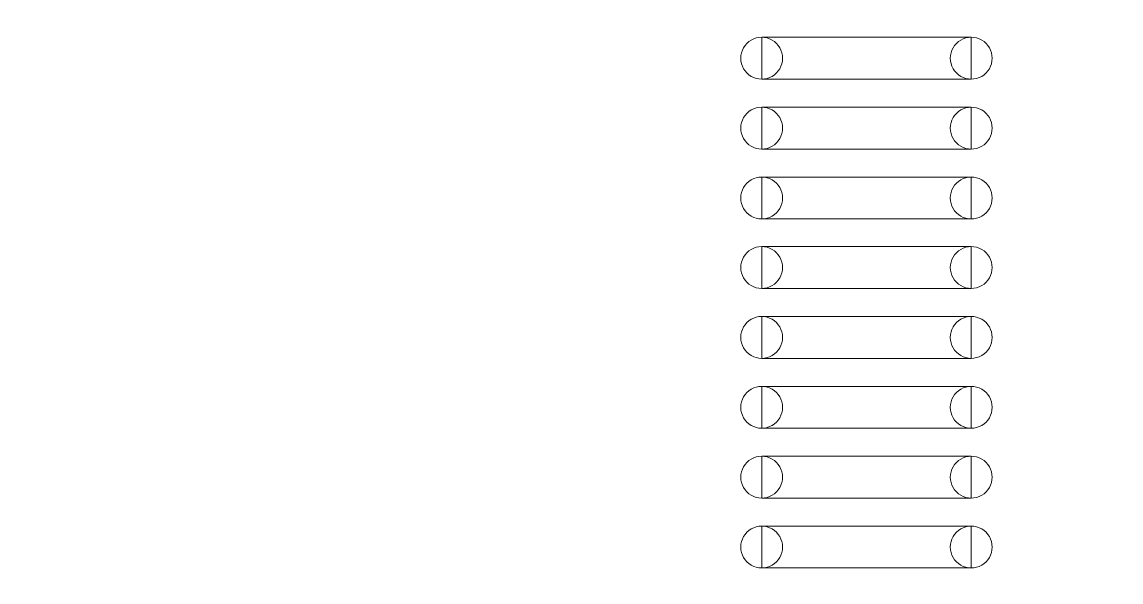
# Model space of a CAD drawing. Header units: millimetres. Extents: x -145 to 117, y -28 to 99.
# Drawn here: x 85.55 to 93.42, y 19.94 to 23.95 of the extents above; entities that cross this region are included whole.
import ezdxf

# ---------------------------------------------------------------- set-up
doc = ezdxf.new("R2010")
doc.units = ezdxf.units.MM
doc.header["$MEASUREMENT"] = 0
doc.layers.add('Layer 1', color=7, linetype='Continuous')

msp = doc.modelspace()

# ---------------------------------------------------------------- linework, layer by layer
at = {"layer": 'Layer 1', "color": 8, "lineweight": 9}
msp.add_open_spline([(117.0347, 99.4834), (117.0347, 99.4834), (-9.9653, 99.4834), (-9.9653, 99.4834), (-9.9653, 99.4834), (-9.9653, 99.4834), (-9.9653, -27.5166), (-9.9653, -27.5166), (-9.9653, -27.5166), (-9.9653, -27.5166), (117.0347, -27.5166), (117.0347, -27.5166), (117.0347, -27.5166), (117.0347, -27.5166), (117.0347, 99.4834), (117.0347, 99.4834)], degree=3, knots=[0, 0, 0, 0, 0.2, 0.2, 0.2, 0.2, 0.4, 0.4, 0.4, 0.4, 0.6, 0.6, 0.6, 0.6, 1, 1, 1, 1], dxfattribs=at)
at = {"layer": 'Layer 1', "lineweight": 9}
for points, knots in [([(90.6936, 23.6949), (90.6936, 23.7484), (90.7222, 23.7979), (90.7686, 23.8247), (90.7686, 23.8247), (90.8149, 23.8514), (90.8721, 23.8514), (90.9184, 23.8247), (90.9184, 23.8247), (90.9648, 23.7979), (90.9934, 23.7484), (90.9934, 23.6949)], [0, 0, 0, 0, 0.25, 0.25, 0.25, 0.25, 0.5, 0.5, 0.5, 0.5, 1, 1, 1, 1]), ([(90.8435, 23.545), (90.8435, 23.545), (90.8435, 23.8447), (90.8435, 23.8447), (90.8435, 23.8447), (90.8435, 23.8447), (92.3446, 23.8447), (92.3446, 23.8447), (92.3446, 23.8447), (92.3446, 23.8447), (92.3446, 23.545), (92.3446, 23.545), (92.3446, 23.545), (92.3446, 23.545), (90.8435, 23.545), (90.8435, 23.545)], [0, 0, 0, 0, 0.2, 0.2, 0.2, 0.2, 0.4, 0.4, 0.4, 0.4, 0.6, 0.6, 0.6, 0.6, 1, 1, 1, 1]), ([(92.1948, 23.6949), (92.1948, 23.7484), (92.2233, 23.7979), (92.2697, 23.8247), (92.2697, 23.8247), (92.3161, 23.8514), (92.3732, 23.8514), (92.4196, 23.8247), (92.4196, 23.8247), (92.4659, 23.7979), (92.4945, 23.7484), (92.4945, 23.6949)], [0, 0, 0, 0, 0.25, 0.25, 0.25, 0.25, 0.5, 0.5, 0.5, 0.5, 1, 1, 1, 1]), ([(90.9934, 23.6949), (90.9934, 23.6413), (90.9648, 23.5919), (90.9184, 23.5651), (90.9184, 23.5651), (90.8721, 23.5383), (90.8149, 23.5383), (90.7686, 23.5651), (90.7686, 23.5651), (90.7222, 23.5919), (90.6936, 23.6413), (90.6936, 23.6949)], [0, 0, 0, 0, 0.25, 0.25, 0.25, 0.25, 0.5, 0.5, 0.5, 0.5, 1, 1, 1, 1]), ([(90.8435, 23.6949), (90.8435, 23.6949), (90.8435, 23.6949), (90.8435, 23.6949), (90.8435, 23.6949), (90.8435, 23.6949), (90.8435, 23.6949), (90.8435, 23.6949), (90.8435, 23.6949), (90.8435, 23.6949), (90.8435, 23.6949), (90.8435, 23.6949)], [0, 0, 0, 0, 0.25, 0.25, 0.25, 0.25, 0.5, 0.5, 0.5, 0.5, 1, 1, 1, 1]), ([(90.8435, 23.6949), (90.8435, 23.6949), (90.8435, 23.6949), (90.8435, 23.6949), (90.8435, 23.6949), (90.8435, 23.6949), (90.8435, 23.6949), (90.8435, 23.6949), (90.8435, 23.6949), (90.8435, 23.6949), (90.8435, 23.6949), (90.8435, 23.6949)], [0, 0, 0, 0, 0.25, 0.25, 0.25, 0.25, 0.5, 0.5, 0.5, 0.5, 1, 1, 1, 1]), ([(92.4945, 23.6949), (92.4945, 23.6413), (92.4659, 23.5919), (92.4196, 23.5651), (92.4196, 23.5651), (92.3732, 23.5383), (92.3161, 23.5383), (92.2697, 23.5651), (92.2697, 23.5651), (92.2233, 23.5919), (92.1948, 23.6413), (92.1948, 23.6949)], [0, 0, 0, 0, 0.25, 0.25, 0.25, 0.25, 0.5, 0.5, 0.5, 0.5, 1, 1, 1, 1]), ([(92.3446, 23.6949), (92.3446, 23.6949), (92.3446, 23.6949), (92.3446, 23.6949), (92.3446, 23.6949), (92.3446, 23.6949), (92.3446, 23.6949), (92.3446, 23.6949), (92.3446, 23.6949), (92.3446, 23.6949), (92.3446, 23.6949), (92.3446, 23.6949)], [0, 0, 0, 0, 0.25, 0.25, 0.25, 0.25, 0.5, 0.5, 0.5, 0.5, 1, 1, 1, 1]), ([(92.3446, 23.6949), (92.3446, 23.6949), (92.3446, 23.6949), (92.3446, 23.6949), (92.3446, 23.6949), (92.3446, 23.6949), (92.3446, 23.6949), (92.3446, 23.6949), (92.3446, 23.6949), (92.3446, 23.6949), (92.3446, 23.6949), (92.3446, 23.6949)], [0, 0, 0, 0, 0.25, 0.25, 0.25, 0.25, 0.5, 0.5, 0.5, 0.5, 1, 1, 1, 1]), ([(90.6936, 23.1945), (90.6936, 23.248), (90.7222, 23.2975), (90.7686, 23.3243), (90.7686, 23.3243), (90.8149, 23.3511), (90.8721, 23.3511), (90.9184, 23.3243), (90.9184, 23.3243), (90.9648, 23.2975), (90.9934, 23.248), (90.9934, 23.1945)], [0, 0, 0, 0, 0.25, 0.25, 0.25, 0.25, 0.5, 0.5, 0.5, 0.5, 1, 1, 1, 1]), ([(90.8435, 23.0446), (90.8435, 23.0446), (90.8435, 23.3444), (90.8435, 23.3444), (90.8435, 23.3444), (90.8435, 23.3444), (92.3446, 23.3444), (92.3446, 23.3444), (92.3446, 23.3444), (92.3446, 23.3444), (92.3446, 23.0446), (92.3446, 23.0446), (92.3446, 23.0446), (92.3446, 23.0446), (90.8435, 23.0446), (90.8435, 23.0446)], [0, 0, 0, 0, 0.2, 0.2, 0.2, 0.2, 0.4, 0.4, 0.4, 0.4, 0.6, 0.6, 0.6, 0.6, 1, 1, 1, 1]), ([(92.1948, 23.1945), (92.1948, 23.248), (92.2233, 23.2975), (92.2697, 23.3243), (92.2697, 23.3243), (92.3161, 23.3511), (92.3732, 23.3511), (92.4196, 23.3243), (92.4196, 23.3243), (92.4659, 23.2975), (92.4945, 23.248), (92.4945, 23.1945)], [0, 0, 0, 0, 0.25, 0.25, 0.25, 0.25, 0.5, 0.5, 0.5, 0.5, 1, 1, 1, 1]), ([(90.9934, 23.1945), (90.9934, 23.141), (90.9648, 23.0915), (90.9184, 23.0647), (90.9184, 23.0647), (90.8721, 23.0379), (90.8149, 23.0379), (90.7686, 23.0647), (90.7686, 23.0647), (90.7222, 23.0915), (90.6936, 23.141), (90.6936, 23.1945)], [0, 0, 0, 0, 0.25, 0.25, 0.25, 0.25, 0.5, 0.5, 0.5, 0.5, 1, 1, 1, 1]), ([(90.8435, 23.1945), (90.8435, 23.1945), (90.8435, 23.1945), (90.8435, 23.1945), (90.8435, 23.1945), (90.8435, 23.1945), (90.8435, 23.1945), (90.8435, 23.1945), (90.8435, 23.1945), (90.8435, 23.1945), (90.8435, 23.1945), (90.8435, 23.1945)], [0, 0, 0, 0, 0.25, 0.25, 0.25, 0.25, 0.5, 0.5, 0.5, 0.5, 1, 1, 1, 1]), ([(90.8435, 23.1945), (90.8435, 23.1945), (90.8435, 23.1945), (90.8435, 23.1945), (90.8435, 23.1945), (90.8435, 23.1945), (90.8435, 23.1945), (90.8435, 23.1945), (90.8435, 23.1945), (90.8435, 23.1945), (90.8435, 23.1945), (90.8435, 23.1945)], [0, 0, 0, 0, 0.25, 0.25, 0.25, 0.25, 0.5, 0.5, 0.5, 0.5, 1, 1, 1, 1]), ([(92.4945, 23.1945), (92.4945, 23.141), (92.4659, 23.0915), (92.4196, 23.0647), (92.4196, 23.0647), (92.3732, 23.0379), (92.3161, 23.0379), (92.2697, 23.0647), (92.2697, 23.0647), (92.2233, 23.0915), (92.1948, 23.141), (92.1948, 23.1945)], [0, 0, 0, 0, 0.25, 0.25, 0.25, 0.25, 0.5, 0.5, 0.5, 0.5, 1, 1, 1, 1]), ([(92.3446, 23.1945), (92.3446, 23.1945), (92.3446, 23.1945), (92.3446, 23.1945), (92.3446, 23.1945), (92.3446, 23.1945), (92.3446, 23.1945), (92.3446, 23.1945), (92.3446, 23.1945), (92.3446, 23.1945), (92.3446, 23.1945), (92.3446, 23.1945)], [0, 0, 0, 0, 0.25, 0.25, 0.25, 0.25, 0.5, 0.5, 0.5, 0.5, 1, 1, 1, 1]), ([(92.3446, 23.1945), (92.3446, 23.1945), (92.3446, 23.1945), (92.3446, 23.1945), (92.3446, 23.1945), (92.3446, 23.1945), (92.3446, 23.1945), (92.3446, 23.1945), (92.3446, 23.1945), (92.3446, 23.1945), (92.3446, 23.1945), (92.3446, 23.1945)], [0, 0, 0, 0, 0.25, 0.25, 0.25, 0.25, 0.5, 0.5, 0.5, 0.5, 1, 1, 1, 1]), ([(90.6936, 22.6941), (90.6936, 22.7477), (90.7222, 22.7971), (90.7686, 22.8239), (90.7686, 22.8239), (90.8149, 22.8507), (90.8721, 22.8507), (90.9184, 22.8239), (90.9184, 22.8239), (90.9648, 22.7971), (90.9934, 22.7477), (90.9934, 22.6941)], [0, 0, 0, 0, 0.25, 0.25, 0.25, 0.25, 0.5, 0.5, 0.5, 0.5, 1, 1, 1, 1]), ([(90.8435, 22.5443), (90.8435, 22.5443), (90.8435, 22.844), (90.8435, 22.844), (90.8435, 22.844), (90.8435, 22.844), (92.3446, 22.844), (92.3446, 22.844), (92.3446, 22.844), (92.3446, 22.844), (92.3446, 22.5443), (92.3446, 22.5443), (92.3446, 22.5443), (92.3446, 22.5443), (90.8435, 22.5443), (90.8435, 22.5443)], [0, 0, 0, 0, 0.2, 0.2, 0.2, 0.2, 0.4, 0.4, 0.4, 0.4, 0.6, 0.6, 0.6, 0.6, 1, 1, 1, 1]), ([(92.1948, 22.6941), (92.1948, 22.7477), (92.2233, 22.7971), (92.2697, 22.8239), (92.2697, 22.8239), (92.3161, 22.8507), (92.3732, 22.8507), (92.4196, 22.8239), (92.4196, 22.8239), (92.4659, 22.7971), (92.4945, 22.7477), (92.4945, 22.6941)], [0, 0, 0, 0, 0.25, 0.25, 0.25, 0.25, 0.5, 0.5, 0.5, 0.5, 1, 1, 1, 1]), ([(90.9934, 22.6941), (90.9934, 22.6406), (90.9648, 22.5911), (90.9184, 22.5643), (90.9184, 22.5643), (90.8721, 22.5376), (90.8149, 22.5376), (90.7686, 22.5643), (90.7686, 22.5643), (90.7222, 22.5911), (90.6936, 22.6406), (90.6936, 22.6941)], [0, 0, 0, 0, 0.25, 0.25, 0.25, 0.25, 0.5, 0.5, 0.5, 0.5, 1, 1, 1, 1]), ([(90.8435, 22.6941), (90.8435, 22.6941), (90.8435, 22.6941), (90.8435, 22.6941), (90.8435, 22.6941), (90.8435, 22.6941), (90.8435, 22.6941), (90.8435, 22.6941), (90.8435, 22.6941), (90.8435, 22.6941), (90.8435, 22.6941), (90.8435, 22.6941)], [0, 0, 0, 0, 0.25, 0.25, 0.25, 0.25, 0.5, 0.5, 0.5, 0.5, 1, 1, 1, 1]), ([(90.8435, 22.6941), (90.8435, 22.6941), (90.8435, 22.6941), (90.8435, 22.6941), (90.8435, 22.6941), (90.8435, 22.6941), (90.8435, 22.6941), (90.8435, 22.6941), (90.8435, 22.6941), (90.8435, 22.6941), (90.8435, 22.6941), (90.8435, 22.6941)], [0, 0, 0, 0, 0.25, 0.25, 0.25, 0.25, 0.5, 0.5, 0.5, 0.5, 1, 1, 1, 1]), ([(92.4945, 22.6941), (92.4945, 22.6406), (92.4659, 22.5911), (92.4196, 22.5643), (92.4196, 22.5643), (92.3732, 22.5376), (92.3161, 22.5376), (92.2697, 22.5643), (92.2697, 22.5643), (92.2233, 22.5911), (92.1948, 22.6406), (92.1948, 22.6941)], [0, 0, 0, 0, 0.25, 0.25, 0.25, 0.25, 0.5, 0.5, 0.5, 0.5, 1, 1, 1, 1]), ([(92.3446, 22.6941), (92.3446, 22.6941), (92.3446, 22.6941), (92.3446, 22.6941), (92.3446, 22.6941), (92.3446, 22.6941), (92.3446, 22.6941), (92.3446, 22.6941), (92.3446, 22.6941), (92.3446, 22.6941), (92.3446, 22.6941), (92.3446, 22.6941)], [0, 0, 0, 0, 0.25, 0.25, 0.25, 0.25, 0.5, 0.5, 0.5, 0.5, 1, 1, 1, 1]), ([(92.3446, 22.6941), (92.3446, 22.6941), (92.3446, 22.6941), (92.3446, 22.6941), (92.3446, 22.6941), (92.3446, 22.6941), (92.3446, 22.6941), (92.3446, 22.6941), (92.3446, 22.6941), (92.3446, 22.6941), (92.3446, 22.6941), (92.3446, 22.6941)], [0, 0, 0, 0, 0.25, 0.25, 0.25, 0.25, 0.5, 0.5, 0.5, 0.5, 1, 1, 1, 1]), ([(90.6936, 22.1963), (90.6936, 22.2498), (90.7222, 22.2993), (90.7686, 22.3261), (90.7686, 22.3261), (90.8149, 22.3528), (90.8721, 22.3528), (90.9184, 22.3261), (90.9184, 22.3261), (90.9648, 22.2993), (90.9934, 22.2498), (90.9934, 22.1963)], [0, 0, 0, 0, 0.25, 0.25, 0.25, 0.25, 0.5, 0.5, 0.5, 0.5, 1, 1, 1, 1]), ([(90.8435, 22.0464), (90.8435, 22.0464), (90.8435, 22.3461), (90.8435, 22.3461), (90.8435, 22.3461), (90.8435, 22.3461), (92.3446, 22.3461), (92.3446, 22.3461), (92.3446, 22.3461), (92.3446, 22.3461), (92.3446, 22.0464), (92.3446, 22.0464), (92.3446, 22.0464), (92.3446, 22.0464), (90.8435, 22.0464), (90.8435, 22.0464)], [0, 0, 0, 0, 0.2, 0.2, 0.2, 0.2, 0.4, 0.4, 0.4, 0.4, 0.6, 0.6, 0.6, 0.6, 1, 1, 1, 1]), ([(92.1948, 22.1963), (92.1948, 22.2498), (92.2233, 22.2993), (92.2697, 22.3261), (92.2697, 22.3261), (92.3161, 22.3528), (92.3732, 22.3528), (92.4196, 22.3261), (92.4196, 22.3261), (92.4659, 22.2993), (92.4945, 22.2498), (92.4945, 22.1963)], [0, 0, 0, 0, 0.25, 0.25, 0.25, 0.25, 0.5, 0.5, 0.5, 0.5, 1, 1, 1, 1]), ([(90.9934, 22.1963), (90.9934, 22.1427), (90.9648, 22.0933), (90.9184, 22.0665), (90.9184, 22.0665), (90.8721, 22.0397), (90.8149, 22.0397), (90.7686, 22.0665), (90.7686, 22.0665), (90.7222, 22.0933), (90.6936, 22.1427), (90.6936, 22.1963)], [0, 0, 0, 0, 0.25, 0.25, 0.25, 0.25, 0.5, 0.5, 0.5, 0.5, 1, 1, 1, 1]), ([(90.8435, 22.1963), (90.8435, 22.1963), (90.8435, 22.1963), (90.8435, 22.1963), (90.8435, 22.1963), (90.8435, 22.1963), (90.8435, 22.1963), (90.8435, 22.1963), (90.8435, 22.1963), (90.8435, 22.1963), (90.8435, 22.1963), (90.8435, 22.1963)], [0, 0, 0, 0, 0.25, 0.25, 0.25, 0.25, 0.5, 0.5, 0.5, 0.5, 1, 1, 1, 1]), ([(90.8435, 22.1963), (90.8435, 22.1963), (90.8435, 22.1963), (90.8435, 22.1963), (90.8435, 22.1963), (90.8435, 22.1963), (90.8435, 22.1963), (90.8435, 22.1963), (90.8435, 22.1963), (90.8435, 22.1963), (90.8435, 22.1963), (90.8435, 22.1963)], [0, 0, 0, 0, 0.25, 0.25, 0.25, 0.25, 0.5, 0.5, 0.5, 0.5, 1, 1, 1, 1]), ([(92.4945, 22.1963), (92.4945, 22.1427), (92.4659, 22.0933), (92.4196, 22.0665), (92.4196, 22.0665), (92.3732, 22.0397), (92.3161, 22.0397), (92.2697, 22.0665), (92.2697, 22.0665), (92.2233, 22.0933), (92.1948, 22.1427), (92.1948, 22.1963)], [0, 0, 0, 0, 0.25, 0.25, 0.25, 0.25, 0.5, 0.5, 0.5, 0.5, 1, 1, 1, 1]), ([(92.3446, 22.1963), (92.3446, 22.1963), (92.3446, 22.1963), (92.3446, 22.1963), (92.3446, 22.1963), (92.3446, 22.1963), (92.3446, 22.1963), (92.3446, 22.1963), (92.3446, 22.1963), (92.3446, 22.1963), (92.3446, 22.1963), (92.3446, 22.1963)], [0, 0, 0, 0, 0.25, 0.25, 0.25, 0.25, 0.5, 0.5, 0.5, 0.5, 1, 1, 1, 1]), ([(92.3446, 22.1963), (92.3446, 22.1963), (92.3446, 22.1963), (92.3446, 22.1963), (92.3446, 22.1963), (92.3446, 22.1963), (92.3446, 22.1963), (92.3446, 22.1963), (92.3446, 22.1963), (92.3446, 22.1963), (92.3446, 22.1963), (92.3446, 22.1963)], [0, 0, 0, 0, 0.25, 0.25, 0.25, 0.25, 0.5, 0.5, 0.5, 0.5, 1, 1, 1, 1]), ([(90.6936, 21.6959), (90.6936, 21.7494), (90.7222, 21.7989), (90.7686, 21.8257), (90.7686, 21.8257), (90.8149, 21.8525), (90.8721, 21.8525), (90.9184, 21.8257), (90.9184, 21.8257), (90.9648, 21.7989), (90.9934, 21.7494), (90.9934, 21.6959)], [0, 0, 0, 0, 0.25, 0.25, 0.25, 0.25, 0.5, 0.5, 0.5, 0.5, 1, 1, 1, 1]), ([(90.8435, 21.546), (90.8435, 21.546), (90.8435, 21.8458), (90.8435, 21.8458), (90.8435, 21.8458), (90.8435, 21.8458), (92.3446, 21.8458), (92.3446, 21.8458), (92.3446, 21.8458), (92.3446, 21.8458), (92.3446, 21.546), (92.3446, 21.546), (92.3446, 21.546), (92.3446, 21.546), (90.8435, 21.546), (90.8435, 21.546)], [0, 0, 0, 0, 0.2, 0.2, 0.2, 0.2, 0.4, 0.4, 0.4, 0.4, 0.6, 0.6, 0.6, 0.6, 1, 1, 1, 1]), ([(92.1948, 21.6959), (92.1948, 21.7494), (92.2233, 21.7989), (92.2697, 21.8257), (92.2697, 21.8257), (92.3161, 21.8525), (92.3732, 21.8525), (92.4196, 21.8257), (92.4196, 21.8257), (92.4659, 21.7989), (92.4945, 21.7494), (92.4945, 21.6959)], [0, 0, 0, 0, 0.25, 0.25, 0.25, 0.25, 0.5, 0.5, 0.5, 0.5, 1, 1, 1, 1]), ([(90.9934, 21.6959), (90.9934, 21.6424), (90.9648, 21.5929), (90.9184, 21.5661), (90.9184, 21.5661), (90.8721, 21.5393), (90.8149, 21.5393), (90.7686, 21.5661), (90.7686, 21.5661), (90.7222, 21.5929), (90.6936, 21.6424), (90.6936, 21.6959)], [0, 0, 0, 0, 0.25, 0.25, 0.25, 0.25, 0.5, 0.5, 0.5, 0.5, 1, 1, 1, 1]), ([(90.8435, 21.6959), (90.8435, 21.6959), (90.8435, 21.6959), (90.8435, 21.6959), (90.8435, 21.6959), (90.8435, 21.6959), (90.8435, 21.6959), (90.8435, 21.6959), (90.8435, 21.6959), (90.8435, 21.6959), (90.8435, 21.6959), (90.8435, 21.6959)], [0, 0, 0, 0, 0.25, 0.25, 0.25, 0.25, 0.5, 0.5, 0.5, 0.5, 1, 1, 1, 1]), ([(90.8435, 21.6959), (90.8435, 21.6959), (90.8435, 21.6959), (90.8435, 21.6959), (90.8435, 21.6959), (90.8435, 21.6959), (90.8435, 21.6959), (90.8435, 21.6959), (90.8435, 21.6959), (90.8435, 21.6959), (90.8435, 21.6959), (90.8435, 21.6959)], [0, 0, 0, 0, 0.25, 0.25, 0.25, 0.25, 0.5, 0.5, 0.5, 0.5, 1, 1, 1, 1]), ([(92.4945, 21.6959), (92.4945, 21.6424), (92.4659, 21.5929), (92.4196, 21.5661), (92.4196, 21.5661), (92.3732, 21.5393), (92.3161, 21.5393), (92.2697, 21.5661), (92.2697, 21.5661), (92.2233, 21.5929), (92.1948, 21.6424), (92.1948, 21.6959)], [0, 0, 0, 0, 0.25, 0.25, 0.25, 0.25, 0.5, 0.5, 0.5, 0.5, 1, 1, 1, 1]), ([(92.3446, 21.6959), (92.3446, 21.6959), (92.3446, 21.6959), (92.3446, 21.6959), (92.3446, 21.6959), (92.3446, 21.6959), (92.3446, 21.6959), (92.3446, 21.6959), (92.3446, 21.6959), (92.3446, 21.6959), (92.3446, 21.6959), (92.3446, 21.6959)], [0, 0, 0, 0, 0.25, 0.25, 0.25, 0.25, 0.5, 0.5, 0.5, 0.5, 1, 1, 1, 1]), ([(92.3446, 21.6959), (92.3446, 21.6959), (92.3446, 21.6959), (92.3446, 21.6959), (92.3446, 21.6959), (92.3446, 21.6959), (92.3446, 21.6959), (92.3446, 21.6959), (92.3446, 21.6959), (92.3446, 21.6959), (92.3446, 21.6959), (92.3446, 21.6959)], [0, 0, 0, 0, 0.25, 0.25, 0.25, 0.25, 0.5, 0.5, 0.5, 0.5, 1, 1, 1, 1]), ([(90.6936, 21.1955), (90.6936, 21.2491), (90.7222, 21.2985), (90.7686, 21.3253), (90.7686, 21.3253), (90.8149, 21.3521), (90.8721, 21.3521), (90.9184, 21.3253), (90.9184, 21.3253), (90.9648, 21.2985), (90.9934, 21.2491), (90.9934, 21.1955)], [0, 0, 0, 0, 0.25, 0.25, 0.25, 0.25, 0.5, 0.5, 0.5, 0.5, 1, 1, 1, 1]), ([(90.8435, 21.0457), (90.8435, 21.0457), (90.8435, 21.3454), (90.8435, 21.3454), (90.8435, 21.3454), (90.8435, 21.3454), (92.3446, 21.3454), (92.3446, 21.3454), (92.3446, 21.3454), (92.3446, 21.3454), (92.3446, 21.0457), (92.3446, 21.0457), (92.3446, 21.0457), (92.3446, 21.0457), (90.8435, 21.0457), (90.8435, 21.0457)], [0, 0, 0, 0, 0.2, 0.2, 0.2, 0.2, 0.4, 0.4, 0.4, 0.4, 0.6, 0.6, 0.6, 0.6, 1, 1, 1, 1]), ([(92.1948, 21.1955), (92.1948, 21.2491), (92.2233, 21.2985), (92.2697, 21.3253), (92.2697, 21.3253), (92.3161, 21.3521), (92.3732, 21.3521), (92.4196, 21.3253), (92.4196, 21.3253), (92.4659, 21.2985), (92.4945, 21.2491), (92.4945, 21.1955)], [0, 0, 0, 0, 0.25, 0.25, 0.25, 0.25, 0.5, 0.5, 0.5, 0.5, 1, 1, 1, 1]), ([(90.9934, 21.1955), (90.9934, 21.142), (90.9648, 21.0925), (90.9184, 21.0657), (90.9184, 21.0657), (90.8721, 21.039), (90.8149, 21.039), (90.7686, 21.0657), (90.7686, 21.0657), (90.7222, 21.0925), (90.6936, 21.142), (90.6936, 21.1955)], [0, 0, 0, 0, 0.25, 0.25, 0.25, 0.25, 0.5, 0.5, 0.5, 0.5, 1, 1, 1, 1]), ([(90.8435, 21.1955), (90.8435, 21.1955), (90.8435, 21.1955), (90.8435, 21.1955), (90.8435, 21.1955), (90.8435, 21.1955), (90.8435, 21.1955), (90.8435, 21.1955), (90.8435, 21.1955), (90.8435, 21.1955), (90.8435, 21.1955), (90.8435, 21.1955)], [0, 0, 0, 0, 0.25, 0.25, 0.25, 0.25, 0.5, 0.5, 0.5, 0.5, 1, 1, 1, 1]), ([(90.8435, 21.1955), (90.8435, 21.1955), (90.8435, 21.1955), (90.8435, 21.1955), (90.8435, 21.1955), (90.8435, 21.1955), (90.8435, 21.1955), (90.8435, 21.1955), (90.8435, 21.1955), (90.8435, 21.1955), (90.8435, 21.1955), (90.8435, 21.1955)], [0, 0, 0, 0, 0.25, 0.25, 0.25, 0.25, 0.5, 0.5, 0.5, 0.5, 1, 1, 1, 1]), ([(92.4945, 21.1955), (92.4945, 21.142), (92.4659, 21.0925), (92.4196, 21.0657), (92.4196, 21.0657), (92.3732, 21.039), (92.3161, 21.039), (92.2697, 21.0657), (92.2697, 21.0657), (92.2233, 21.0925), (92.1948, 21.142), (92.1948, 21.1955)], [0, 0, 0, 0, 0.25, 0.25, 0.25, 0.25, 0.5, 0.5, 0.5, 0.5, 1, 1, 1, 1]), ([(92.3446, 21.1955), (92.3446, 21.1955), (92.3446, 21.1955), (92.3446, 21.1955), (92.3446, 21.1955), (92.3446, 21.1955), (92.3446, 21.1955), (92.3446, 21.1955), (92.3446, 21.1955), (92.3446, 21.1955), (92.3446, 21.1955), (92.3446, 21.1955)], [0, 0, 0, 0, 0.25, 0.25, 0.25, 0.25, 0.5, 0.5, 0.5, 0.5, 1, 1, 1, 1]), ([(92.3446, 21.1955), (92.3446, 21.1955), (92.3446, 21.1955), (92.3446, 21.1955), (92.3446, 21.1955), (92.3446, 21.1955), (92.3446, 21.1955), (92.3446, 21.1955), (92.3446, 21.1955), (92.3446, 21.1955), (92.3446, 21.1955), (92.3446, 21.1955)], [0, 0, 0, 0, 0.25, 0.25, 0.25, 0.25, 0.5, 0.5, 0.5, 0.5, 1, 1, 1, 1]), ([(90.6936, 20.6951), (90.6936, 20.7487), (90.7222, 20.7982), (90.7686, 20.8249), (90.7686, 20.8249), (90.8149, 20.8517), (90.8721, 20.8517), (90.9184, 20.8249), (90.9184, 20.8249), (90.9648, 20.7982), (90.9934, 20.7487), (90.9934, 20.6951)], [0, 0, 0, 0, 0.25, 0.25, 0.25, 0.25, 0.5, 0.5, 0.5, 0.5, 1, 1, 1, 1]), ([(90.8435, 20.5453), (90.8435, 20.5453), (90.8435, 20.845), (90.8435, 20.845), (90.8435, 20.845), (90.8435, 20.845), (92.3446, 20.845), (92.3446, 20.845), (92.3446, 20.845), (92.3446, 20.845), (92.3446, 20.5453), (92.3446, 20.5453), (92.3446, 20.5453), (92.3446, 20.5453), (90.8435, 20.5453), (90.8435, 20.5453)], [0, 0, 0, 0, 0.2, 0.2, 0.2, 0.2, 0.4, 0.4, 0.4, 0.4, 0.6, 0.6, 0.6, 0.6, 1, 1, 1, 1]), ([(92.1948, 20.6951), (92.1948, 20.7487), (92.2233, 20.7982), (92.2697, 20.8249), (92.2697, 20.8249), (92.3161, 20.8517), (92.3732, 20.8517), (92.4196, 20.8249), (92.4196, 20.8249), (92.4659, 20.7982), (92.4945, 20.7487), (92.4945, 20.6951)], [0, 0, 0, 0, 0.25, 0.25, 0.25, 0.25, 0.5, 0.5, 0.5, 0.5, 1, 1, 1, 1]), ([(90.9934, 20.6951), (90.9934, 20.6416), (90.9648, 20.5921), (90.9184, 20.5654), (90.9184, 20.5654), (90.8721, 20.5386), (90.8149, 20.5386), (90.7686, 20.5654), (90.7686, 20.5654), (90.7222, 20.5921), (90.6936, 20.6416), (90.6936, 20.6951)], [0, 0, 0, 0, 0.25, 0.25, 0.25, 0.25, 0.5, 0.5, 0.5, 0.5, 1, 1, 1, 1]), ([(90.8435, 20.6951), (90.8435, 20.6951), (90.8435, 20.6951), (90.8435, 20.6951), (90.8435, 20.6951), (90.8435, 20.6951), (90.8435, 20.6951), (90.8435, 20.6951), (90.8435, 20.6951), (90.8435, 20.6951), (90.8435, 20.6951), (90.8435, 20.6951)], [0, 0, 0, 0, 0.25, 0.25, 0.25, 0.25, 0.5, 0.5, 0.5, 0.5, 1, 1, 1, 1]), ([(90.8435, 20.6951), (90.8435, 20.6951), (90.8435, 20.6951), (90.8435, 20.6951), (90.8435, 20.6951), (90.8435, 20.6951), (90.8435, 20.6951), (90.8435, 20.6951), (90.8435, 20.6951), (90.8435, 20.6951), (90.8435, 20.6951), (90.8435, 20.6951)], [0, 0, 0, 0, 0.25, 0.25, 0.25, 0.25, 0.5, 0.5, 0.5, 0.5, 1, 1, 1, 1]), ([(92.4945, 20.6951), (92.4945, 20.6416), (92.4659, 20.5921), (92.4196, 20.5654), (92.4196, 20.5654), (92.3732, 20.5386), (92.3161, 20.5386), (92.2697, 20.5654), (92.2697, 20.5654), (92.2233, 20.5921), (92.1948, 20.6416), (92.1948, 20.6951)], [0, 0, 0, 0, 0.25, 0.25, 0.25, 0.25, 0.5, 0.5, 0.5, 0.5, 1, 1, 1, 1]), ([(92.3446, 20.6951), (92.3446, 20.6951), (92.3446, 20.6951), (92.3446, 20.6951), (92.3446, 20.6951), (92.3446, 20.6951), (92.3446, 20.6951), (92.3446, 20.6951), (92.3446, 20.6951), (92.3446, 20.6951), (92.3446, 20.6951), (92.3446, 20.6951)], [0, 0, 0, 0, 0.25, 0.25, 0.25, 0.25, 0.5, 0.5, 0.5, 0.5, 1, 1, 1, 1]), ([(92.3446, 20.6951), (92.3446, 20.6951), (92.3446, 20.6951), (92.3446, 20.6951), (92.3446, 20.6951), (92.3446, 20.6951), (92.3446, 20.6951), (92.3446, 20.6951), (92.3446, 20.6951), (92.3446, 20.6951), (92.3446, 20.6951), (92.3446, 20.6951)], [0, 0, 0, 0, 0.25, 0.25, 0.25, 0.25, 0.5, 0.5, 0.5, 0.5, 1, 1, 1, 1]), ([(90.6936, 20.1948), (90.6936, 20.2483), (90.7222, 20.2978), (90.7686, 20.3245), (90.7686, 20.3245), (90.8149, 20.3513), (90.8721, 20.3513), (90.9184, 20.3245), (90.9184, 20.3245), (90.9648, 20.2978), (90.9934, 20.2483), (90.9934, 20.1948)], [0, 0, 0, 0, 0.25, 0.25, 0.25, 0.25, 0.5, 0.5, 0.5, 0.5, 1, 1, 1, 1]), ([(90.8435, 20.0449), (90.8435, 20.0449), (90.8435, 20.3446), (90.8435, 20.3446), (90.8435, 20.3446), (90.8435, 20.3446), (92.3446, 20.3446), (92.3446, 20.3446), (92.3446, 20.3446), (92.3446, 20.3446), (92.3446, 20.0449), (92.3446, 20.0449), (92.3446, 20.0449), (92.3446, 20.0449), (90.8435, 20.0449), (90.8435, 20.0449)], [0, 0, 0, 0, 0.2, 0.2, 0.2, 0.2, 0.4, 0.4, 0.4, 0.4, 0.6, 0.6, 0.6, 0.6, 1, 1, 1, 1]), ([(92.1948, 20.1948), (92.1948, 20.2483), (92.2233, 20.2978), (92.2697, 20.3245), (92.2697, 20.3245), (92.3161, 20.3513), (92.3732, 20.3513), (92.4196, 20.3245), (92.4196, 20.3245), (92.4659, 20.2978), (92.4945, 20.2483), (92.4945, 20.1948)], [0, 0, 0, 0, 0.25, 0.25, 0.25, 0.25, 0.5, 0.5, 0.5, 0.5, 1, 1, 1, 1]), ([(90.9934, 20.1948), (90.9934, 20.1412), (90.9648, 20.0917), (90.9184, 20.065), (90.9184, 20.065), (90.8721, 20.0382), (90.8149, 20.0382), (90.7686, 20.065), (90.7686, 20.065), (90.7222, 20.0917), (90.6936, 20.1412), (90.6936, 20.1948)], [0, 0, 0, 0, 0.25, 0.25, 0.25, 0.25, 0.5, 0.5, 0.5, 0.5, 1, 1, 1, 1]), ([(90.8435, 20.1948), (90.8435, 20.1948), (90.8435, 20.1948), (90.8435, 20.1948), (90.8435, 20.1948), (90.8435, 20.1948), (90.8435, 20.1948), (90.8435, 20.1948), (90.8435, 20.1948), (90.8435, 20.1948), (90.8435, 20.1948), (90.8435, 20.1948)], [0, 0, 0, 0, 0.25, 0.25, 0.25, 0.25, 0.5, 0.5, 0.5, 0.5, 1, 1, 1, 1]), ([(90.8435, 20.1948), (90.8435, 20.1948), (90.8435, 20.1948), (90.8435, 20.1948), (90.8435, 20.1948), (90.8435, 20.1948), (90.8435, 20.1948), (90.8435, 20.1948), (90.8435, 20.1948), (90.8435, 20.1948), (90.8435, 20.1948), (90.8435, 20.1948)], [0, 0, 0, 0, 0.25, 0.25, 0.25, 0.25, 0.5, 0.5, 0.5, 0.5, 1, 1, 1, 1]), ([(92.4945, 20.1948), (92.4945, 20.1412), (92.4659, 20.0917), (92.4196, 20.065), (92.4196, 20.065), (92.3732, 20.0382), (92.3161, 20.0382), (92.2697, 20.065), (92.2697, 20.065), (92.2233, 20.0917), (92.1948, 20.1412), (92.1948, 20.1948)], [0, 0, 0, 0, 0.25, 0.25, 0.25, 0.25, 0.5, 0.5, 0.5, 0.5, 1, 1, 1, 1]), ([(92.3446, 20.1948), (92.3446, 20.1948), (92.3446, 20.1948), (92.3446, 20.1948), (92.3446, 20.1948), (92.3446, 20.1948), (92.3446, 20.1948), (92.3446, 20.1948), (92.3446, 20.1948), (92.3446, 20.1948), (92.3446, 20.1948), (92.3446, 20.1948)], [0, 0, 0, 0, 0.25, 0.25, 0.25, 0.25, 0.5, 0.5, 0.5, 0.5, 1, 1, 1, 1]), ([(92.3446, 20.1948), (92.3446, 20.1948), (92.3446, 20.1948), (92.3446, 20.1948), (92.3446, 20.1948), (92.3446, 20.1948), (92.3446, 20.1948), (92.3446, 20.1948), (92.3446, 20.1948), (92.3446, 20.1948), (92.3446, 20.1948), (92.3446, 20.1948)], [0, 0, 0, 0, 0.25, 0.25, 0.25, 0.25, 0.5, 0.5, 0.5, 0.5, 1, 1, 1, 1])]:
    msp.add_open_spline(points, degree=3, knots=knots, dxfattribs=at)

doc.saveas('drawing.dxf')
